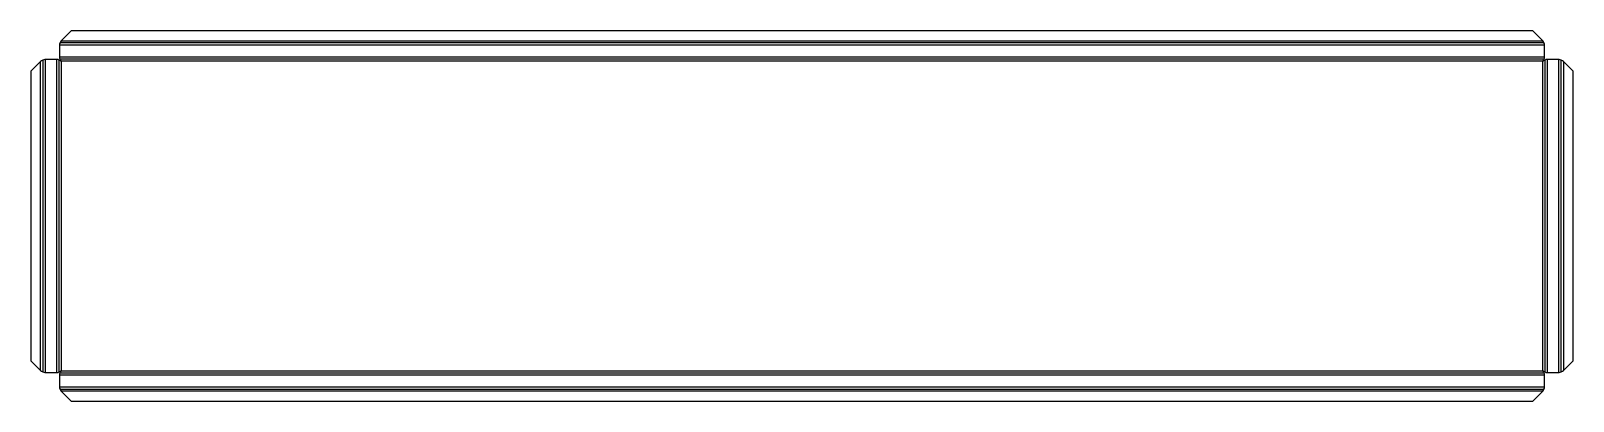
# Model space of a CAD drawing. Header units: millimetres. Extents: x -21 to 768, y 0 to 189.
import ezdxf

# ---------------------------------------------------------------- set-up
doc = ezdxf.new("R2010")
doc.units = ezdxf.units.MM

msp = doc.modelspace()

# ---------------------------------------------------------------- linework, layer by layer
at = {"layer": 'BEND'}
for p, q in [((753.57, 182.92), (-5.71, 182.92)), ((-14.46, 174.16), (-14.46, 14.89)), ((-6.2, 174.16), (-6.2, 14.89)), ((753.57, 174.65), (-5.71, 174.65)), ((754.06, 14.89), (754.06, 174.16)), ((762.32, 14.89), (762.32, 174.16)), ((-5.71, 14.39), (753.57, 14.39)), ((-5.71, 6.13), (753.57, 6.13))]:
    msp.add_line(p, q, dxfattribs=at)
at = {"layer": 'BEND_EXTENT'}
for p, q in [((753.86, 181.79), (-6, 181.79)), ((-5, 184.05), (752.86, 184.05)), ((-13.33, 174.45), (-13.33, 14.59)), ((-7.33, 14.59), (-7.33, 174.45)), ((-6, 175.79), (753.86, 175.79)), ((755.19, 174.45), (755.19, 14.59)), ((761.19, 14.59), (761.19, 174.45)), ((-15.59, 15.59), (-15.59, 173.45)), ((-5.07, 173.45), (-5.07, 15.59)), ((752.86, 173.52), (-5, 173.52)), ((752.93, 15.59), (752.93, 173.45)), ((763.45, 173.45), (763.45, 15.59)), ((753.86, 13.26), (-6, 13.26)), ((-5, 15.52), (752.86, 15.52)), ((-6, 7.26), (753.86, 7.26)), ((752.86, 5), (-5, 5))]:
    msp.add_line(p, q, dxfattribs=at)
at = {"layer": 'OUTER_PROFILES'}
for p, q in [((-6, 181.79), (-6, 175.79)), ((0, 189.05), (-5, 184.05)), ((747.86, 189.05), (0, 189.05)), ((752.86, 184.05), (747.86, 189.05)), ((753.86, 175.79), (753.86, 181.79)), ((-7.33, 174.45), (-13.33, 174.45)), ((761.19, 174.45), (755.19, 174.45)), ((-15.59, 173.45), (-20.59, 168.45)), ((-20.59, 168.45), (-20.59, 20.59)), ((-5, 173.52), (-5.07, 173.45)), ((752.93, 173.45), (752.86, 173.52)), ((768.45, 168.45), (763.45, 173.45)), ((768.45, 20.59), (768.45, 168.45)), ((-20.59, 20.59), (-15.59, 15.59)), ((763.45, 15.59), (768.45, 20.59)), ((-13.33, 14.59), (-7.33, 14.59)), ((-6, 13.26), (-6, 7.26)), ((-5.07, 15.59), (-5, 15.52)), ((752.86, 15.52), (752.93, 15.59)), ((753.86, 7.26), (753.86, 13.26)), ((755.19, 14.59), (761.19, 14.59)), ((-5, 5), (0, 0)), ((0, 0), (747.86, 0)), ((747.86, 0), (752.86, 5))]:
    msp.add_line(p, q, dxfattribs=at)
for points, knots in [([(-5, 184.05), (-5.49, 183.34), (-5.95, 182.63), (-6, 181.93), (-6, 181.88), (-6, 181.83), (-6, 181.79)], [1.570796, 1.570796, 1.570796, 1.570796, 3.043762, 3.043762, 3.043762, 3.141593, 3.141593, 3.141593, 3.141593]), ([(753.86, 181.79), (753.86, 181.83), (753.86, 181.88), (753.85, 181.93), (753.81, 182.63), (753.35, 183.34), (752.86, 184.05)], [-3.141593, -3.141593, -3.141593, -3.141593, -3.043762, -3.043762, -3.043762, -1.570796, -1.570796, -1.570796, -1.570796]), ([(-13.33, 174.45), (-13.38, 174.45), (-13.43, 174.45), (-13.47, 174.45), (-14.18, 174.4), (-14.89, 173.94), (-15.59, 173.45)], [-3.141593, -3.141593, -3.141593, -3.141593, -3.043762, -3.043762, -3.043762, -1.570796, -1.570796, -1.570796, -1.570796]), ([(-5.07, 173.45), (-5.12, 173.49), (-5.16, 173.52), (-5.21, 173.55), (-5.92, 174.04), (-6.63, 174.45), (-7.33, 174.45)], [1.570796, 1.570796, 1.570796, 1.570796, 1.668627, 1.668627, 1.668627, 3.141593, 3.141593, 3.141593, 3.141593]), ([(-6, 175.79), (-6, 175.08), (-5.59, 174.37), (-5.1, 173.66), (-5.07, 173.62), (-5.03, 173.57), (-5, 173.52)], [-3.141593, -3.141593, -3.141593, -3.141593, -1.668627, -1.668627, -1.668627, -1.570796, -1.570796, -1.570796, -1.570796]), ([(752.86, 173.52), (752.89, 173.57), (752.92, 173.62), (752.96, 173.66), (753.44, 174.37), (753.86, 175.08), (753.86, 175.79)], [1.570796, 1.570796, 1.570796, 1.570796, 1.668627, 1.668627, 1.668627, 3.141593, 3.141593, 3.141593, 3.141593]), ([(755.19, 174.45), (754.48, 174.45), (753.78, 174.04), (753.07, 173.55), (753.02, 173.52), (752.98, 173.49), (752.93, 173.45)], [-3.141593, -3.141593, -3.141593, -3.141593, -1.668627, -1.668627, -1.668627, -1.570796, -1.570796, -1.570796, -1.570796]), ([(763.45, 173.45), (762.75, 173.94), (762.04, 174.4), (761.33, 174.45), (761.29, 174.45), (761.24, 174.45), (761.19, 174.45)], [1.570796, 1.570796, 1.570796, 1.570796, 3.043762, 3.043762, 3.043762, 3.141593, 3.141593, 3.141593, 3.141593]), ([(-15.59, 15.59), (-14.89, 15.1), (-14.18, 14.65), (-13.47, 14.6), (-13.43, 14.6), (-13.38, 14.59), (-13.33, 14.59)], [1.570796, 1.570796, 1.570796, 1.570796, 3.043762, 3.043762, 3.043762, 3.141593, 3.141593, 3.141593, 3.141593]), ([(-7.33, 14.59), (-6.63, 14.59), (-5.92, 15.01), (-5.21, 15.5), (-5.16, 15.53), (-5.12, 15.56), (-5.07, 15.59)], [-3.141593, -3.141593, -3.141593, -3.141593, -1.668627, -1.668627, -1.668627, -1.570796, -1.570796, -1.570796, -1.570796]), ([(-5, 15.52), (-5.03, 15.48), (-5.07, 15.43), (-5.1, 15.38), (-5.59, 14.68), (-6, 13.97), (-6, 13.26)], [1.570796, 1.570796, 1.570796, 1.570796, 1.668627, 1.668627, 1.668627, 3.141593, 3.141593, 3.141593, 3.141593]), ([(753.86, 13.26), (753.86, 13.97), (753.44, 14.68), (752.96, 15.38), (752.92, 15.43), (752.89, 15.48), (752.86, 15.52)], [-3.141593, -3.141593, -3.141593, -3.141593, -1.668627, -1.668627, -1.668627, -1.570796, -1.570796, -1.570796, -1.570796]), ([(752.93, 15.59), (752.98, 15.56), (753.02, 15.53), (753.07, 15.5), (753.78, 15.01), (754.48, 14.59), (755.19, 14.59)], [1.570796, 1.570796, 1.570796, 1.570796, 1.668627, 1.668627, 1.668627, 3.141593, 3.141593, 3.141593, 3.141593]), ([(761.19, 14.59), (761.24, 14.59), (761.29, 14.6), (761.33, 14.6), (762.04, 14.65), (762.75, 15.1), (763.45, 15.59)], [-3.141593, -3.141593, -3.141593, -3.141593, -3.043762, -3.043762, -3.043762, -1.570796, -1.570796, -1.570796, -1.570796]), ([(-6, 7.26), (-6, 7.21), (-6, 7.17), (-6, 7.12), (-5.95, 6.41), (-5.49, 5.71), (-5, 5)], [-3.141593, -3.141593, -3.141593, -3.141593, -3.043762, -3.043762, -3.043762, -1.570796, -1.570796, -1.570796, -1.570796]), ([(752.86, 5), (753.35, 5.71), (753.81, 6.41), (753.85, 7.12), (753.86, 7.17), (753.86, 7.21), (753.86, 7.26)], [1.570796, 1.570796, 1.570796, 1.570796, 3.043762, 3.043762, 3.043762, 3.141593, 3.141593, 3.141593, 3.141593])]:
    msp.add_open_spline(points, degree=3, knots=knots, dxfattribs=at)

doc.saveas('drawing.dxf')
